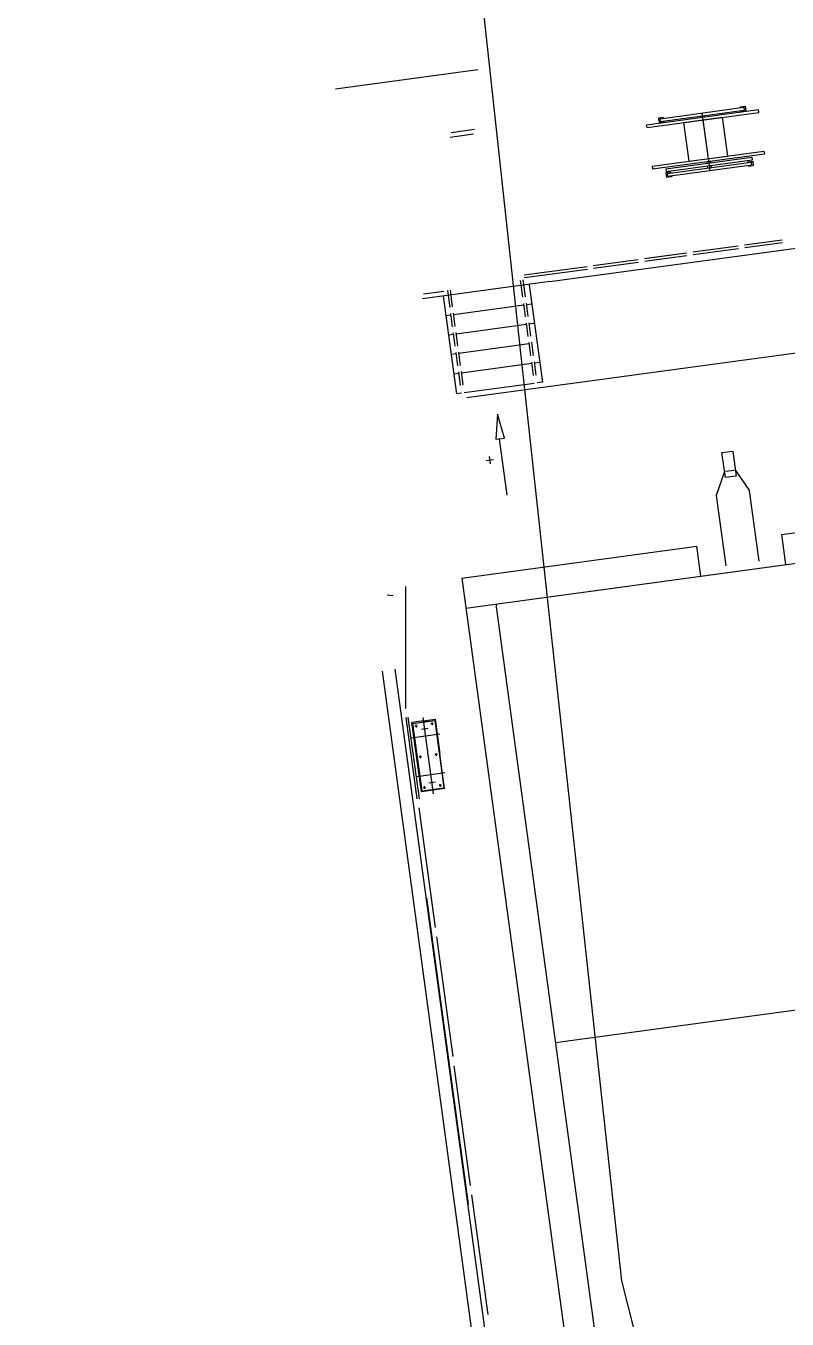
# Model space of a CAD drawing. Header units: metres. Extents: x 267365 to 277461, y 2088854 to 2108025.
# Drawn here: x 272918.6 to 272950.9, y 2094759 to 2094813.7 of the extents above; entities that cross this region are included whole.
import ezdxf

# ---------------------------------------------------------------- set-up
doc = ezdxf.new("R2010")
doc.units = ezdxf.units.M
for name, pattern in [('ACAD_ISO02W100', [15, 12, -3]), ('ACAD_ISO10W100', [18, 12, -3, 0, -3]), ('DASHEDX2', [38.1, 25.4, -12.7])]:
    doc.linetypes.add(name, pattern=pattern)
doc.layers.add('village', color=3, linetype='Continuous')

msp = doc.modelspace()

# ---------------------------------------------------------------- linework, layer by layer
at = {"color": 30, "linetype": 'ACAD_ISO10W100', "ltscale": 50}
msp.add_line((272937.781, 2094811.864), (272931.747, 2094811.044), dxfattribs=at)
msp.add_line((272937.781, 2094811.864), (272931.747, 2094811.044), dxfattribs=at)
msp.add_line((272937.781, 2094811.864), (272931.747, 2094811.044), dxfattribs=at)
at = {"color": 30, "linetype": 'ByBlock'}
for p, q in [((272945.492, 2094809.795), (272949.039, 2094810.277)), ((272945.492, 2094809.795), (272949.039, 2094810.277)), ((272945.492, 2094809.795), (272949.039, 2094810.277)), ((272948.892, 2094810.294), (272949.099, 2094810.323)), ((272948.892, 2094810.294), (272949.099, 2094810.323)), ((272948.892, 2094810.294), (272949.099, 2094810.323)), ((272948.897, 2094810.258), (272948.892, 2094810.294)), ((272948.897, 2094810.258), (272948.892, 2094810.294)), ((272948.897, 2094810.258), (272948.892, 2094810.294)), ((272949.039, 2094810.277), (272949.054, 2094810.163)), ((272949.039, 2094810.277), (272949.054, 2094810.163)), ((272949.039, 2094810.277), (272949.054, 2094810.163)), ((272949.099, 2094810.323), (272949.124, 2094810.135)), ((272949.099, 2094810.323), (272949.124, 2094810.135)), ((272949.099, 2094810.323), (272949.124, 2094810.135)), ((272944.925, 2094809.538), (272949.654, 2094810.181)), ((272944.925, 2094809.538), (272949.654, 2094810.181)), ((272944.925, 2094809.538), (272949.654, 2094810.181)), ((272944.941, 2094809.422), (272949.67, 2094810.064)), ((272944.941, 2094809.422), (272949.67, 2094810.064)), ((272944.941, 2094809.422), (272949.67, 2094810.064)), ((272945.629, 2094809.851), (272945.422, 2094809.823)), ((272945.629, 2094809.851), (272945.422, 2094809.823)), ((272945.629, 2094809.851), (272945.422, 2094809.823)), ((272945.422, 2094809.823), (272945.448, 2094809.635)), ((272945.422, 2094809.823), (272945.448, 2094809.635)), ((272945.422, 2094809.823), (272945.448, 2094809.635)), ((272945.508, 2094809.681), (272945.492, 2094809.795)), ((272945.508, 2094809.681), (272945.492, 2094809.795)), ((272945.508, 2094809.681), (272945.492, 2094809.795)), ((272945.508, 2094809.681), (272949.054, 2094810.163)), ((272945.508, 2094809.681), (272949.054, 2094810.163)), ((272945.508, 2094809.681), (272949.054, 2094810.163)), ((272945.634, 2094809.814), (272945.629, 2094809.851)), ((272945.634, 2094809.814), (272945.629, 2094809.851)), ((272945.634, 2094809.814), (272945.629, 2094809.851)), ((272946.487, 2094809.632), (272948.124, 2094809.854)), ((272946.487, 2094809.632), (272948.124, 2094809.854)), ((272946.487, 2094809.632), (272948.124, 2094809.854)), ((272947.205, 2094809.912), (272947.214, 2094809.849)), ((272947.205, 2094809.912), (272947.214, 2094809.849)), ((272947.205, 2094809.912), (272947.214, 2094809.849)), ((272947.266, 2094810.036), (272947.597, 2094807.599)), ((272947.266, 2094810.036), (272947.597, 2094807.599)), ((272947.266, 2094810.036), (272947.597, 2094807.599)), ((272947.305, 2094809.743), (272947.528, 2094808.106)), ((272947.305, 2094809.743), (272947.528, 2094808.106)), ((272947.305, 2094809.743), (272947.528, 2094808.106)), ((272947.356, 2094809.932), (272947.365, 2094809.87)), ((272947.356, 2094809.932), (272947.365, 2094809.87)), ((272947.356, 2094809.932), (272947.365, 2094809.87)), ((272948.124, 2094809.854), (272948.346, 2094808.217)), ((272948.124, 2094809.854), (272948.346, 2094808.217)), ((272948.124, 2094809.854), (272948.346, 2094808.217)), ((272948.913, 2094810.144), (272948.918, 2094810.107)), ((272948.913, 2094810.144), (272948.918, 2094810.107)), ((272948.913, 2094810.144), (272948.918, 2094810.107)), ((272948.918, 2094810.107), (272949.124, 2094810.135)), ((272948.918, 2094810.107), (272949.124, 2094810.135)), ((272948.918, 2094810.107), (272949.124, 2094810.135)), ((272949.67, 2094810.064), (272949.654, 2094810.181)), ((272949.67, 2094810.064), (272949.654, 2094810.181)), ((272949.67, 2094810.064), (272949.654, 2094810.181)), ((272944.941, 2094809.422), (272944.925, 2094809.538)), ((272944.941, 2094809.422), (272944.925, 2094809.538)), ((272944.941, 2094809.422), (272944.925, 2094809.538)), ((272945.654, 2094809.663), (272945.448, 2094809.635)), ((272945.654, 2094809.663), (272945.448, 2094809.635)), ((272945.654, 2094809.663), (272945.448, 2094809.635)), ((272945.649, 2094809.7), (272945.654, 2094809.663)), ((272945.649, 2094809.7), (272945.654, 2094809.663)), ((272945.649, 2094809.7), (272945.654, 2094809.663)), ((272946.487, 2094809.632), (272946.709, 2094807.995)), ((272946.487, 2094809.632), (272946.709, 2094807.995)), ((272946.487, 2094809.632), (272946.709, 2094807.995)), ((272945.164, 2094807.785), (272949.892, 2094808.428)), ((272945.164, 2094807.785), (272949.892, 2094808.428)), ((272945.164, 2094807.785), (272949.892, 2094808.428)), ((272945.179, 2094807.668), (272949.908, 2094808.311)), ((272945.179, 2094807.668), (272949.908, 2094808.311)), ((272945.179, 2094807.668), (272949.908, 2094808.311)), ((272945.734, 2094807.677), (272949.371, 2094808.171)), ((272945.734, 2094807.677), (272949.371, 2094808.171)), ((272945.734, 2094807.677), (272949.371, 2094808.171)), ((272946.709, 2094807.995), (272948.346, 2094808.217)), ((272946.709, 2094807.995), (272948.346, 2094808.217)), ((272946.709, 2094807.995), (272948.346, 2094808.217)), ((272949.371, 2094808.171), (272949.387, 2094808.055)), ((272949.371, 2094808.171), (272949.387, 2094808.055)), ((272949.371, 2094808.171), (272949.387, 2094808.055)), ((272949.892, 2094808.428), (272949.908, 2094808.311)), ((272949.892, 2094808.428), (272949.908, 2094808.311)), ((272949.892, 2094808.428), (272949.908, 2094808.311)), ((272945.164, 2094807.785), (272945.179, 2094807.668)), ((272945.164, 2094807.785), (272945.179, 2094807.668)), ((272945.164, 2094807.785), (272945.179, 2094807.668)), ((272945.734, 2094807.677), (272945.75, 2094807.56)), ((272945.734, 2094807.677), (272945.75, 2094807.56)), ((272945.734, 2094807.677), (272945.75, 2094807.56)), ((272945.944, 2094807.528), (272945.738, 2094807.5)), ((272945.944, 2094807.528), (272945.738, 2094807.5)), ((272945.944, 2094807.528), (272945.738, 2094807.5)), ((272945.75, 2094807.56), (272949.387, 2094808.055)), ((272945.75, 2094807.56), (272949.387, 2094808.055)), ((272945.75, 2094807.56), (272949.387, 2094808.055)), ((272945.808, 2094807.472), (272949.355, 2094807.954)), ((272945.808, 2094807.472), (272949.355, 2094807.954)), ((272945.808, 2094807.472), (272949.355, 2094807.954)), ((272945.824, 2094807.358), (272949.37, 2094807.84)), ((272945.824, 2094807.358), (272949.37, 2094807.84)), ((272945.824, 2094807.358), (272949.37, 2094807.84)), ((272945.949, 2094807.491), (272945.944, 2094807.528)), ((272945.949, 2094807.491), (272945.944, 2094807.528)), ((272945.949, 2094807.491), (272945.944, 2094807.528)), ((272947.468, 2094807.98), (272947.477, 2094807.914)), ((272947.468, 2094807.98), (272947.477, 2094807.914)), ((272947.468, 2094807.98), (272947.477, 2094807.914)), ((272947.493, 2094807.797), (272947.506, 2094807.702)), ((272947.493, 2094807.797), (272947.506, 2094807.702)), ((272947.493, 2094807.797), (272947.506, 2094807.702)), ((272947.619, 2094808), (272947.628, 2094807.934)), ((272947.619, 2094808), (272947.628, 2094807.934)), ((272947.619, 2094808), (272947.628, 2094807.934)), ((272947.644, 2094807.818), (272947.657, 2094807.723)), ((272947.644, 2094807.818), (272947.657, 2094807.723)), ((272947.644, 2094807.818), (272947.657, 2094807.723)), ((272949.208, 2094807.971), (272949.415, 2094807.999)), ((272949.208, 2094807.971), (272949.415, 2094807.999)), ((272949.208, 2094807.971), (272949.415, 2094807.999)), ((272949.213, 2094807.935), (272949.208, 2094807.971)), ((272949.213, 2094807.935), (272949.208, 2094807.971)), ((272949.213, 2094807.935), (272949.208, 2094807.971)), ((272949.229, 2094807.821), (272949.234, 2094807.784)), ((272949.229, 2094807.821), (272949.234, 2094807.784)), ((272949.229, 2094807.821), (272949.234, 2094807.784)), ((272949.234, 2094807.784), (272949.44, 2094807.812)), ((272949.234, 2094807.784), (272949.44, 2094807.812)), ((272949.234, 2094807.784), (272949.44, 2094807.812)), ((272949.355, 2094807.954), (272949.37, 2094807.84)), ((272949.355, 2094807.954), (272949.37, 2094807.84)), ((272949.355, 2094807.954), (272949.37, 2094807.84)), ((272949.415, 2094807.999), (272949.44, 2094807.812)), ((272949.415, 2094807.999), (272949.44, 2094807.812)), ((272949.415, 2094807.999), (272949.44, 2094807.812)), ((272945.738, 2094807.5), (272945.764, 2094807.312)), ((272945.738, 2094807.5), (272945.764, 2094807.312)), ((272945.738, 2094807.5), (272945.764, 2094807.312)), ((272945.97, 2094807.34), (272945.764, 2094807.312)), ((272945.97, 2094807.34), (272945.764, 2094807.312)), ((272945.97, 2094807.34), (272945.764, 2094807.312)), ((272945.824, 2094807.358), (272945.808, 2094807.472)), ((272945.824, 2094807.358), (272945.808, 2094807.472)), ((272945.824, 2094807.358), (272945.808, 2094807.472)), ((272945.965, 2094807.377), (272945.97, 2094807.34)), ((272945.965, 2094807.377), (272945.97, 2094807.34)), ((272945.965, 2094807.377), (272945.97, 2094807.34)), ((272935.389, 2094781.323), (272934.991, 2094784.251)), ((272935.389, 2094781.323), (272934.991, 2094784.251)), ((272935.389, 2094781.323), (272934.991, 2094784.251))]:
    msp.add_line(p, q, dxfattribs=at)
at = {"color": 30}
for p, q in [((272937.644, 2094809.334), (272936.647, 2094809.198)), ((272937.644, 2094809.334), (272936.647, 2094809.198)), ((272937.644, 2094809.334), (272936.647, 2094809.198)), ((272937.597, 2094809.136), (272936.606, 2094809.001)), ((272937.597, 2094809.136), (272936.606, 2094809.001)), ((272937.597, 2094809.136), (272936.606, 2094809.001)), ((272940.828, 2094802.905), (272979.258, 2094808.13)), ((272940.828, 2094802.905), (272979.258, 2094808.13)), ((272940.828, 2094802.905), (272979.258, 2094808.13)), ((272940.828, 2094802.905), (272935.431, 2094802.172)), ((272940.828, 2094802.905), (272935.431, 2094802.172)), ((272940.828, 2094802.905), (272935.431, 2094802.172)), ((272939.952, 2094802.77), (272940.513, 2094798.645)), ((272939.952, 2094802.77), (272940.513, 2094798.645)), ((272939.952, 2094802.77), (272940.513, 2094798.645)), ((272936.34, 2094802.486), (272935.479, 2094802.369)), ((272936.34, 2094802.486), (272935.479, 2094802.369)), ((272936.34, 2094802.486), (272935.479, 2094802.369)), ((272936.313, 2094802.291), (272936.874, 2094798.15)), ((272936.313, 2094802.291), (272936.874, 2094798.15)), ((272936.313, 2094802.291), (272936.874, 2094798.15)), ((272939.72, 2094801.904), (272936.744, 2094801.5)), ((272939.72, 2094801.904), (272936.744, 2094801.5)), ((272939.72, 2094801.904), (272936.744, 2094801.5)), ((272940.064, 2094801.951), (272939.833, 2094801.92)), ((272940.064, 2094801.951), (272939.833, 2094801.92)), ((272940.064, 2094801.951), (272939.833, 2094801.92)), ((272936.631, 2094801.485), (272936.426, 2094801.457)), ((272936.631, 2094801.485), (272936.426, 2094801.457)), ((272936.631, 2094801.485), (272936.426, 2094801.457)), ((272939.832, 2094801.086), (272936.857, 2094800.682)), ((272939.832, 2094801.086), (272936.857, 2094800.682)), ((272939.832, 2094801.086), (272936.857, 2094800.682)), ((272940.175, 2094801.133), (272939.946, 2094801.102)), ((272940.175, 2094801.133), (272939.946, 2094801.102)), ((272940.175, 2094801.133), (272939.946, 2094801.102)), ((272936.743, 2094800.666), (272936.537, 2094800.638)), ((272936.743, 2094800.666), (272936.537, 2094800.638)), ((272936.743, 2094800.666), (272936.537, 2094800.638)), ((272939.944, 2094800.268), (272936.969, 2094799.863)), ((272939.944, 2094800.268), (272936.969, 2094799.863)), ((272939.944, 2094800.268), (272936.969, 2094799.863)), ((272936.854, 2094799.842), (272936.649, 2094799.814)), ((272936.854, 2094799.842), (272936.649, 2094799.814)), ((272936.854, 2094799.842), (272936.649, 2094799.814)), ((272940.056, 2094799.433), (272937.08, 2094799.029)), ((272940.056, 2094799.433), (272937.08, 2094799.029)), ((272940.056, 2094799.433), (272937.08, 2094799.029)), ((272940.4, 2094799.48), (272940.169, 2094799.449)), ((272940.4, 2094799.48), (272940.169, 2094799.449)), ((272940.4, 2094799.48), (272940.169, 2094799.449)), ((272936.967, 2094799.013), (272936.762, 2094798.985)), ((272936.967, 2094799.013), (272936.762, 2094798.985)), ((272936.967, 2094799.013), (272936.762, 2094798.985)), ((272940.169, 2094798.598), (272937.194, 2094798.194)), ((272940.169, 2094798.598), (272937.194, 2094798.194)), ((272940.169, 2094798.598), (272937.194, 2094798.194)), ((272940.513, 2094798.645), (272940.283, 2094798.614)), ((272940.513, 2094798.645), (272940.283, 2094798.614)), ((272940.513, 2094798.645), (272940.283, 2094798.614)), ((272937.08, 2094798.179), (272936.876, 2094798.151)), ((272937.08, 2094798.179), (272936.876, 2094798.151)), ((272937.08, 2094798.179), (272936.876, 2094798.151)), ((272938.609, 2094797.299), (272938.535, 2094796.235)), ((272938.609, 2094797.299), (272938.535, 2094796.235)), ((272938.902, 2094796.285), (272938.609, 2094797.299)), ((272938.902, 2094796.285), (272938.609, 2094797.299)), ((272938.535, 2094796.235), (272938.902, 2094796.285)), ((272938.535, 2094796.235), (272938.902, 2094796.285)), ((272939.017, 2094793.861), (272938.691, 2094796.256)), ((272939.017, 2094793.861), (272938.691, 2094796.256)), ((272939.017, 2094793.861), (272938.691, 2094796.256)), ((272938.264, 2094795.503), (272938.307, 2094795.187)), ((272938.264, 2094795.503), (272938.307, 2094795.187)), ((272938.264, 2094795.503), (272938.307, 2094795.187)), ((272948.113, 2094795.667), (272948.568, 2094795.729)), ((272948.113, 2094795.667), (272948.568, 2094795.729)), ((272948.113, 2094795.667), (272948.568, 2094795.729)), ((272948.256, 2094794.612), (272948.113, 2094795.667)), ((272948.256, 2094794.612), (272948.113, 2094795.667)), ((272948.256, 2094794.612), (272948.113, 2094795.667)), ((272948.568, 2094795.729), (272948.711, 2094794.674)), ((272948.568, 2094795.729), (272948.711, 2094794.674)), ((272948.568, 2094795.729), (272948.711, 2094794.674)), ((272938.444, 2094795.366), (272938.129, 2094795.323)), ((272938.444, 2094795.366), (272938.129, 2094795.323)), ((272938.444, 2094795.366), (272938.129, 2094795.323)), ((272948.212, 2094794.826), (272947.872, 2094793.855)), ((272948.212, 2094794.826), (272947.872, 2094793.855)), ((272948.212, 2094794.826), (272947.872, 2094793.855)), ((272948.711, 2094794.674), (272948.256, 2094794.612)), ((272948.711, 2094794.674), (272948.256, 2094794.612)), ((272948.711, 2094794.674), (272948.256, 2094794.612)), ((272948.644, 2094794.915), (272948.257, 2094794.863)), ((272948.644, 2094794.915), (272948.257, 2094794.863)), ((272948.644, 2094794.915), (272948.257, 2094794.863)), ((272948.697, 2094794.892), (272949.283, 2094794.046)), ((272948.697, 2094794.892), (272949.283, 2094794.046)), ((272948.697, 2094794.892), (272949.283, 2094794.046)), ((272947.872, 2094793.855), (272948.277, 2094790.88)), ((272947.872, 2094793.855), (272948.277, 2094790.88)), ((272947.872, 2094793.855), (272948.277, 2094790.88)), ((272949.688, 2094791.072), (272949.283, 2094794.046)), ((272949.688, 2094791.072), (272949.283, 2094794.046)), ((272949.688, 2094791.072), (272949.283, 2094794.046)), ((272947.225, 2094790.44), (272947.052, 2094791.714)), ((272947.225, 2094790.44), (272947.052, 2094791.714)), ((272947.225, 2094790.44), (272947.052, 2094791.714)), ((272950.819, 2094790.929), (272950.646, 2094792.202)), ((272950.819, 2094790.929), (272950.646, 2094792.202)), ((272950.819, 2094790.929), (272950.646, 2094792.202)), ((272934.194, 2094789.615), (272933.938, 2094789.637)), ((272934.194, 2094789.615), (272933.938, 2094789.637)), ((272934.194, 2094789.615), (272933.938, 2094789.637)), ((272934.733, 2094784.846), (272934.728, 2094790.006)), ((272934.733, 2094784.846), (272934.728, 2094790.006)), ((272934.733, 2094784.846), (272934.728, 2094790.006)), ((272958.042, 2094607.659), (272933.738, 2094786.427)), ((272958.042, 2094607.659), (272933.738, 2094786.427)), ((272958.042, 2094607.659), (272933.738, 2094786.427)), ((272938.653, 2094754.36), (272934.284, 2094786.501)), ((272938.653, 2094754.36), (272934.284, 2094786.501)), ((272938.653, 2094754.36), (272934.284, 2094786.501)), ((272935.21, 2094781.016), (272934.743, 2094784.456)), ((272935.21, 2094781.016), (272934.743, 2094784.456)), ((272935.21, 2094781.016), (272934.743, 2094784.456)), ((272935.304, 2094781.027), (272934.836, 2094784.471)), ((272935.304, 2094781.027), (272934.836, 2094784.471)), ((272935.304, 2094781.027), (272934.836, 2094784.471)), ((272935.483, 2094784.318), (272934.991, 2094784.251)), ((272935.483, 2094784.318), (272934.991, 2094784.251)), ((272935.483, 2094784.318), (272934.991, 2094784.251)), ((272934.991, 2094784.251), (272935.19, 2094782.787)), ((272934.991, 2094784.251), (272935.19, 2094782.787)), ((272934.991, 2094784.251), (272935.19, 2094782.787)), ((272935.026, 2094784.214), (272935.951, 2094784.34)), ((272935.026, 2094784.214), (272935.951, 2094784.34)), ((272935.026, 2094784.214), (272935.951, 2094784.34)), ((272935.415, 2094781.353), (272935.026, 2094784.214)), ((272935.415, 2094781.353), (272935.026, 2094784.214)), ((272935.415, 2094781.353), (272935.026, 2094784.214)), ((272935.311, 2094784.253), (272935.666, 2094784.301)), ((272935.311, 2094784.253), (272935.666, 2094784.301)), ((272935.311, 2094784.253), (272935.666, 2094784.301)), ((272935.395, 2094783.971), (272935.662, 2094784.007)), ((272935.395, 2094783.971), (272935.662, 2094784.007)), ((272935.395, 2094783.971), (272935.662, 2094784.007)), ((272935.483, 2094784.318), (272935.975, 2094784.385)), ((272935.483, 2094784.318), (272935.975, 2094784.385)), ((272935.483, 2094784.318), (272935.975, 2094784.385)), ((272935.951, 2094784.34), (272936.339, 2094781.479)), ((272935.951, 2094784.34), (272936.339, 2094781.479)), ((272935.951, 2094784.34), (272936.339, 2094781.479)), ((272935.975, 2094784.385), (272936.174, 2094782.921)), ((272935.975, 2094784.385), (272936.174, 2094782.921)), ((272935.975, 2094784.385), (272936.174, 2094782.921)), ((272936.373, 2094781.457), (272936.174, 2094782.921)), ((272936.373, 2094781.457), (272936.174, 2094782.921)), ((272936.373, 2094781.457), (272936.174, 2094782.921)), ((272935.389, 2094781.323), (272935.19, 2094782.787)), ((272935.389, 2094781.323), (272935.19, 2094782.787)), ((272935.389, 2094781.323), (272935.19, 2094782.787)), ((272936.373, 2094781.457), (272935.389, 2094781.323)), ((272936.373, 2094781.457), (272935.389, 2094781.323)), ((272936.373, 2094781.457), (272935.389, 2094781.323)), ((272935.415, 2094781.353), (272936.339, 2094781.479)), ((272935.415, 2094781.353), (272936.339, 2094781.479)), ((272935.415, 2094781.353), (272936.339, 2094781.479)), ((272935.704, 2094781.696), (272935.97, 2094781.733)), ((272935.704, 2094781.696), (272935.97, 2094781.733)), ((272935.704, 2094781.696), (272935.97, 2094781.733)), ((272935.987, 2094775.57), (272935.298, 2094780.637)), ((272935.987, 2094775.57), (272935.298, 2094780.637)), ((272935.987, 2094775.57), (272935.298, 2094780.637)), ((272941.066, 2094770.71), (272987.624, 2094777.039)), ((272941.066, 2094770.71), (272987.624, 2094777.039)), ((272941.066, 2094770.71), (272987.624, 2094777.039)), ((272935.602, 2094776.838), (272937.365, 2094763.874)), ((272935.602, 2094776.838), (272937.365, 2094763.874)), ((272935.602, 2094776.838), (272937.365, 2094763.874)), ((272936.729, 2094770.114), (272936.04, 2094775.181)), ((272936.729, 2094770.114), (272936.04, 2094775.181)), ((272936.729, 2094770.114), (272936.04, 2094775.181)), ((272937.471, 2094764.658), (272936.782, 2094769.725)), ((272937.471, 2094764.658), (272936.782, 2094769.725)), ((272937.471, 2094764.658), (272936.782, 2094769.725)), ((272938.213, 2094759.202), (272937.524, 2094764.269)), ((272938.213, 2094759.202), (272937.524, 2094764.269)), ((272938.213, 2094759.202), (272937.524, 2094764.269))]:
    msp.add_line(p, q, dxfattribs=at)
at = {"color": 30, "linetype": 'ACAD_ISO02W100', "ltscale": 60}
msp.add_line((272983.96, 2094804.326), (272937.312, 2094797.984), dxfattribs=at)
msp.add_line((272983.96, 2094804.326), (272937.312, 2094797.984), dxfattribs=at)
msp.add_line((272983.96, 2094804.326), (272937.312, 2094797.984), dxfattribs=at)
at = {"color": 30, "linetype": 'Continuous'}
for p, q in [((272948.795, 2094804.403), (272946.875, 2094804.142)), ((272948.795, 2094804.403), (272946.875, 2094804.142)), ((272948.795, 2094804.403), (272946.875, 2094804.142)), ((272948.81, 2094804.29), (272946.89, 2094804.029)), ((272948.81, 2094804.29), (272946.89, 2094804.029)), ((272948.81, 2094804.29), (272946.89, 2094804.029)), ((272950.663, 2094804.657), (272949.061, 2094804.439)), ((272950.663, 2094804.657), (272949.061, 2094804.439)), ((272950.663, 2094804.657), (272949.061, 2094804.439)), ((272950.679, 2094804.543), (272949.077, 2094804.326)), ((272950.679, 2094804.543), (272949.077, 2094804.326)), ((272950.679, 2094804.543), (272949.077, 2094804.326)), ((272944.566, 2094803.828), (272942.664, 2094803.57)), ((272944.566, 2094803.828), (272942.664, 2094803.57)), ((272944.566, 2094803.828), (272942.664, 2094803.57)), ((272944.58, 2094803.714), (272942.679, 2094803.456)), ((272944.58, 2094803.714), (272942.679, 2094803.456)), ((272944.58, 2094803.714), (272942.679, 2094803.456)), ((272944.566, 2094803.828), (272942.763, 2094803.583)), ((272944.566, 2094803.828), (272942.763, 2094803.583)), ((272944.566, 2094803.828), (272942.763, 2094803.583)), ((272944.58, 2094803.714), (272942.778, 2094803.47)), ((272944.58, 2094803.714), (272942.778, 2094803.47)), ((272944.58, 2094803.714), (272942.778, 2094803.47)), ((272946.612, 2094804.106), (272944.827, 2094803.864)), ((272946.612, 2094804.106), (272944.827, 2094803.864)), ((272946.612, 2094804.106), (272944.827, 2094803.864)), ((272946.628, 2094803.993), (272944.843, 2094803.75)), ((272946.628, 2094803.993), (272944.843, 2094803.75)), ((272946.628, 2094803.993), (272944.843, 2094803.75)), ((272946.612, 2094804.106), (272945.01, 2094803.889)), ((272946.612, 2094804.106), (272945.01, 2094803.889)), ((272946.612, 2094804.106), (272945.01, 2094803.889)), ((272946.628, 2094803.993), (272945.026, 2094803.775)), ((272946.628, 2094803.993), (272945.026, 2094803.775)), ((272946.628, 2094803.993), (272945.026, 2094803.775)), ((272942.401, 2094803.534), (272939.733, 2094803.171)), ((272942.401, 2094803.534), (272939.733, 2094803.171)), ((272942.401, 2094803.534), (272939.733, 2094803.171)), ((272942.401, 2094803.534), (272939.733, 2094803.171)), ((272942.401, 2094803.534), (272939.733, 2094803.171)), ((272942.401, 2094803.534), (272939.733, 2094803.171)), ((272942.417, 2094803.42), (272939.75, 2094803.058)), ((272942.417, 2094803.42), (272939.75, 2094803.058)), ((272942.417, 2094803.42), (272939.75, 2094803.058)), ((272942.417, 2094803.42), (272939.75, 2094803.058)), ((272942.417, 2094803.42), (272939.75, 2094803.058)), ((272942.417, 2094803.42), (272939.75, 2094803.058)), ((272939.576, 2094802.955), (272939.673, 2094802.241)), ((272939.576, 2094802.955), (272939.673, 2094802.241)), ((272939.576, 2094802.955), (272939.673, 2094802.241)), ((272939.576, 2094802.955), (272939.673, 2094802.241)), ((272939.576, 2094802.955), (272939.673, 2094802.241)), ((272939.576, 2094802.955), (272939.673, 2094802.241)), ((272939.689, 2094802.974), (272939.786, 2094802.257)), ((272939.689, 2094802.974), (272939.786, 2094802.257)), ((272939.689, 2094802.974), (272939.786, 2094802.257)), ((272939.689, 2094802.974), (272939.786, 2094802.257)), ((272939.689, 2094802.974), (272939.786, 2094802.257)), ((272939.689, 2094802.974), (272939.786, 2094802.257)), ((272936.491, 2094802.521), (272936.587, 2094801.814)), ((272936.491, 2094802.521), (272936.587, 2094801.814)), ((272936.491, 2094802.521), (272936.587, 2094801.814)), ((272936.602, 2094802.537), (272936.698, 2094801.831)), ((272936.602, 2094802.537), (272936.698, 2094801.831)), ((272936.602, 2094802.537), (272936.698, 2094801.831)), ((272936.621, 2094801.554), (272936.698, 2094800.99)), ((272936.621, 2094801.554), (272936.698, 2094800.99)), ((272936.621, 2094801.554), (272936.698, 2094800.99)), ((272936.735, 2094801.569), (272936.811, 2094801.007)), ((272936.735, 2094801.569), (272936.811, 2094801.007)), ((272936.735, 2094801.569), (272936.811, 2094801.007)), ((272939.711, 2094801.972), (272939.787, 2094801.408)), ((272939.711, 2094801.972), (272939.787, 2094801.408)), ((272939.711, 2094801.972), (272939.787, 2094801.408)), ((272939.711, 2094801.972), (272939.787, 2094801.408)), ((272939.711, 2094801.972), (272939.787, 2094801.408)), ((272939.711, 2094801.972), (272939.787, 2094801.408)), ((272939.824, 2094801.987), (272939.901, 2094801.425)), ((272939.824, 2094801.987), (272939.901, 2094801.425)), ((272939.824, 2094801.987), (272939.901, 2094801.425)), ((272939.824, 2094801.987), (272939.901, 2094801.425)), ((272939.824, 2094801.987), (272939.901, 2094801.425)), ((272939.824, 2094801.987), (272939.901, 2094801.425)), ((272939.824, 2094801.147), (272939.901, 2094800.583)), ((272939.824, 2094801.147), (272939.901, 2094800.583)), ((272939.824, 2094801.147), (272939.901, 2094800.583)), ((272939.824, 2094801.147), (272939.901, 2094800.583)), ((272939.824, 2094801.147), (272939.901, 2094800.583)), ((272939.824, 2094801.147), (272939.901, 2094800.583)), ((272939.937, 2094801.162), (272940.014, 2094800.599)), ((272939.937, 2094801.162), (272940.014, 2094800.599)), ((272939.937, 2094801.162), (272940.014, 2094800.599)), ((272939.937, 2094801.162), (272940.014, 2094800.599)), ((272939.937, 2094801.162), (272940.014, 2094800.599)), ((272939.937, 2094801.162), (272940.014, 2094800.599)), ((272936.732, 2094800.73), (272936.809, 2094800.166)), ((272936.732, 2094800.73), (272936.809, 2094800.166)), ((272936.732, 2094800.73), (272936.809, 2094800.166)), ((272936.846, 2094800.745), (272936.922, 2094800.182)), ((272936.846, 2094800.745), (272936.922, 2094800.182)), ((272936.846, 2094800.745), (272936.922, 2094800.182)), ((272936.846, 2094799.904), (272936.922, 2094799.34)), ((272936.846, 2094799.904), (272936.922, 2094799.34)), ((272936.846, 2094799.904), (272936.922, 2094799.34)), ((272936.846, 2094799.904), (272936.922, 2094799.34)), ((272936.846, 2094799.904), (272936.922, 2094799.34)), ((272936.846, 2094799.904), (272936.922, 2094799.34)), ((272936.959, 2094799.919), (272937.036, 2094799.357)), ((272936.959, 2094799.919), (272937.036, 2094799.357)), ((272936.959, 2094799.919), (272937.036, 2094799.357)), ((272936.959, 2094799.919), (272937.036, 2094799.357)), ((272936.959, 2094799.919), (272937.036, 2094799.357)), ((272936.959, 2094799.919), (272937.036, 2094799.357)), ((272939.937, 2094800.321), (272940.014, 2094799.757)), ((272939.937, 2094800.321), (272940.014, 2094799.757)), ((272939.937, 2094800.321), (272940.014, 2094799.757)), ((272939.937, 2094800.321), (272940.014, 2094799.757)), ((272939.937, 2094800.321), (272940.014, 2094799.757)), ((272939.937, 2094800.321), (272940.014, 2094799.757)), ((272940.051, 2094800.336), (272940.127, 2094799.774)), ((272940.051, 2094800.336), (272940.127, 2094799.774)), ((272940.051, 2094800.336), (272940.127, 2094799.774)), ((272940.051, 2094800.336), (272940.127, 2094799.774)), ((272940.051, 2094800.336), (272940.127, 2094799.774)), ((272940.051, 2094800.336), (272940.127, 2094799.774)), ((272940.05, 2094799.496), (272940.127, 2094798.931)), ((272940.05, 2094799.496), (272940.127, 2094798.931)), ((272940.05, 2094799.496), (272940.127, 2094798.931)), ((272940.05, 2094799.496), (272940.127, 2094798.931)), ((272940.05, 2094799.496), (272940.127, 2094798.931)), ((272940.05, 2094799.496), (272940.127, 2094798.931)), ((272940.164, 2094799.51), (272940.24, 2094798.948)), ((272940.164, 2094799.51), (272940.24, 2094798.948)), ((272940.164, 2094799.51), (272940.24, 2094798.948)), ((272940.164, 2094799.51), (272940.24, 2094798.948)), ((272940.164, 2094799.51), (272940.24, 2094798.948)), ((272940.164, 2094799.51), (272940.24, 2094798.948)), ((272936.959, 2094799.079), (272937.036, 2094798.514)), ((272936.959, 2094799.079), (272937.036, 2094798.514)), ((272936.959, 2094799.079), (272937.036, 2094798.514)), ((272936.959, 2094799.079), (272937.036, 2094798.514)), ((272936.959, 2094799.079), (272937.036, 2094798.514)), ((272936.959, 2094799.079), (272937.036, 2094798.514)), ((272937.073, 2094799.093), (272937.149, 2094798.531)), ((272937.073, 2094799.093), (272937.149, 2094798.531)), ((272937.073, 2094799.093), (272937.149, 2094798.531)), ((272937.073, 2094799.093), (272937.149, 2094798.531)), ((272937.073, 2094799.093), (272937.149, 2094798.531)), ((272937.073, 2094799.093), (272937.149, 2094798.531))]:
    msp.add_line(p, q, dxfattribs=at)
at = {"color": 30, "ltscale": 100}
for p, q in [((272937.271, 2094789.087), (272986.375, 2094795.763)), ((272937.271, 2094789.087), (272986.375, 2094795.763)), ((272937.271, 2094789.087), (272986.375, 2094795.763)), ((272942.562, 2094789.807), (272981.084, 2094795.044)), ((272942.562, 2094789.807), (272981.084, 2094795.044)), ((272942.562, 2094789.807), (272981.084, 2094795.044)), ((272950.646, 2094792.202), (272972.654, 2094795.194)), ((272950.646, 2094792.202), (272972.654, 2094795.194)), ((272950.646, 2094792.202), (272972.654, 2094795.194)), ((272937.098, 2094790.36), (272947.052, 2094791.714)), ((272937.098, 2094790.36), (272947.052, 2094791.714)), ((272937.098, 2094790.36), (272947.052, 2094791.714)), ((272937.098, 2094790.36), (272947.532, 2094713.612)), ((272937.098, 2094790.36), (272947.532, 2094713.612)), ((272937.098, 2094790.36), (272947.532, 2094713.612)), ((272938.544, 2094789.26), (272948.632, 2094715.059)), ((272938.544, 2094789.26), (272948.632, 2094715.059)), ((272938.544, 2094789.26), (272948.632, 2094715.059))]:
    msp.add_line(p, q, dxfattribs=at)
at = {"color": 30, "linetype": 'DASHEDX2'}
for p, q in [((272935.106, 2094784.091), (272935.221, 2094784.107)), ((272935.106, 2094784.091), (272935.221, 2094784.107)), ((272935.106, 2094784.091), (272935.221, 2094784.107)), ((272935.155, 2094784.159), (272935.171, 2094784.043)), ((272935.155, 2094784.159), (272935.171, 2094784.043)), ((272935.155, 2094784.159), (272935.171, 2094784.043)), ((272935.902, 2094781.23), (272935.463, 2094784.464)), ((272935.902, 2094781.23), (272935.463, 2094784.464)), ((272935.902, 2094781.23), (272935.463, 2094784.464)), ((272935.893, 2094784.202), (272935.777, 2094784.186)), ((272935.893, 2094784.202), (272935.777, 2094784.186)), ((272935.893, 2094784.202), (272935.777, 2094784.186)), ((272935.826, 2094784.254), (272935.843, 2094784.138)), ((272935.826, 2094784.254), (272935.843, 2094784.138)), ((272935.826, 2094784.254), (272935.843, 2094784.138)), ((272936.164, 2094783.753), (272934.959, 2094783.589)), ((272936.164, 2094783.753), (272934.959, 2094783.589)), ((272936.164, 2094783.753), (272934.959, 2094783.589)), ((272936.027, 2094782.833), (272936.011, 2094782.948)), ((272936.027, 2094782.833), (272936.011, 2094782.948)), ((272936.027, 2094782.833), (272936.011, 2094782.948)), ((272935.289, 2094782.793), (272935.405, 2094782.809)), ((272935.289, 2094782.793), (272935.405, 2094782.809)), ((272935.289, 2094782.793), (272935.405, 2094782.809)), ((272935.355, 2094782.741), (272935.339, 2094782.857)), ((272935.355, 2094782.741), (272935.339, 2094782.857)), ((272935.355, 2094782.741), (272935.339, 2094782.857)), ((272936.077, 2094782.9), (272935.961, 2094782.884)), ((272936.077, 2094782.9), (272935.961, 2094782.884)), ((272936.077, 2094782.9), (272935.961, 2094782.884)), ((272936.387, 2094782.116), (272935.2, 2094781.955)), ((272936.387, 2094782.116), (272935.2, 2094781.955)), ((272936.387, 2094782.116), (272935.2, 2094781.955)), ((272935.466, 2094781.49), (272935.582, 2094781.506)), ((272935.466, 2094781.49), (272935.582, 2094781.506)), ((272935.466, 2094781.49), (272935.582, 2094781.506)), ((272935.532, 2094781.438), (272935.516, 2094781.554)), ((272935.532, 2094781.438), (272935.516, 2094781.554)), ((272935.532, 2094781.438), (272935.516, 2094781.554)), ((272936.254, 2094781.597), (272936.138, 2094781.581)), ((272936.254, 2094781.597), (272936.138, 2094781.581)), ((272936.254, 2094781.597), (272936.138, 2094781.581)), ((272936.204, 2094781.53), (272936.188, 2094781.645)), ((272936.204, 2094781.53), (272936.188, 2094781.645)), ((272936.204, 2094781.53), (272936.188, 2094781.645))]:
    msp.add_line(p, q, dxfattribs=at)
at = {"layer": 'village', "color": 3}
for p, q in [((272909.958, 2095071.945), (272943.855, 2094760.628)), ((272943.855, 2094760.628), (272969.301, 2094662.164))]:
    msp.add_line(p, q, dxfattribs=at)

doc.saveas('drawing.dxf')
